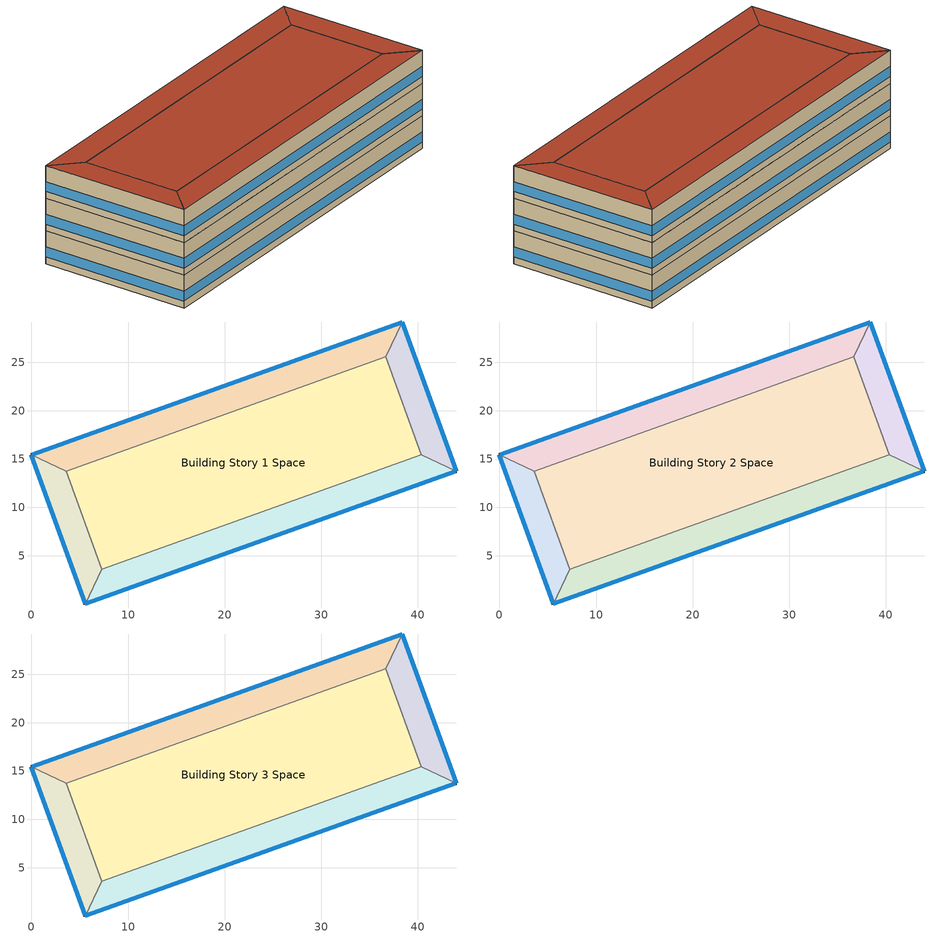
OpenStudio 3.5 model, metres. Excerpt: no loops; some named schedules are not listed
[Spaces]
Building Story 1 Space
 floor ground: 40.34,15.47 7.27,3.62 3.62,13.72 36.68,25.57 z0
 wall adiabatic (Typical Interior Wall): 7.27,3.62 40.34,15.47 36.68,25.57 3.62,13.72 7.27,3.62 z0:3.6
 ceiling adiabatic (Typical Interior Floor): 36.68,25.57 3.62,13.72 7.27,3.62 40.34,15.47 z3.6
Building Story 1 Space 1
 floor ground: 43.96,13.77 5.57,0 7.27,3.62 40.34,15.47 z0
 wall outside: 5.57,0 43.96,13.77 z0:3.6
 wall adiabatic (Typical Interior Wall): 43.96,13.77 40.34,15.47 7.27,3.62 5.57,0 z0:3.6
 window: 5.59,0.01 43.93,13.76 z0.76:1.84
 ceiling adiabatic (Typical Interior Ceiling): 40.34,15.47 7.27,3.62 5.57,0 43.96,13.77 z3.6
Building Story 1 Space 2
 floor ground: 5.57,0 0,15.42 3.62,13.72 7.27,3.62 z0
 wall outside: 0,15.42 5.57,0 z0:3.6
 wall adiabatic (Typical Interior Wall): 5.57,0 7.27,3.62 3.62,13.72 0,15.42 z0:3.6
 window: 0.01,15.4 5.56,0.02 z0.76:1.85
 ceiling adiabatic (Typical Interior Ceiling): 7.27,3.62 3.62,13.72 0,15.42 5.57,0 z3.6
Building Story 1 Space 3
 floor ground: 0,15.42 38.39,29.19 36.68,25.57 3.62,13.72 z0
 wall outside: 38.39,29.19 0,15.42 z0:3.6
 wall adiabatic (Typical Interior Wall): 0,15.42 3.62,13.72 36.68,25.57 38.39,29.19 z0:3.6
 window: 38.36,29.18 0.02,15.43 z0.76:1.84
 ceiling adiabatic (Typical Interior Ceiling): 3.62,13.72 36.68,25.57 38.39,29.19 0,15.42 z3.6
Building Story 1 Space 4
 floor ground: 38.39,29.19 43.96,13.77 40.34,15.47 36.68,25.57 z0
 wall outside: 43.96,13.77 38.39,29.19 z0:3.6
 wall adiabatic (Typical Interior Wall): 38.39,29.19 36.68,25.57 40.34,15.47 43.96,13.77 z0:3.6
 window: 43.95,13.79 38.4,29.16 z0.76:1.85
 ceiling adiabatic (Typical Interior Ceiling): 36.68,25.57 40.34,15.47 43.96,13.77 38.39,29.19 z3.6
Building Story 2 Space
 floor adiabatic (Typical Interior Floor): 40.34,15.47 7.27,3.62 3.62,13.72 36.68,25.57 z3.6
 wall adiabatic (Typical Interior Wall): 7.27,3.62 40.34,15.47 36.68,25.57 3.62,13.72 7.27,3.62 z3.6:7.2
 ceiling adiabatic (Typical Interior Ceiling): 36.68,25.57 3.62,13.72 7.27,3.62 40.34,15.47 z7.2
Building Story 2 Space 1
 floor adiabatic (Typical Interior Ceiling): 43.96,13.77 5.57,0 7.27,3.62 40.34,15.47 z3.6
 wall outside: 5.57,0 43.96,13.77 z3.6:7.2
 wall adiabatic (Typical Interior Wall): 43.96,13.77 40.34,15.47 7.27,3.62 5.57,0 z3.6:7.2
 window: 5.59,0.01 43.93,13.76 z4.36:5.44
 ceiling adiabatic (Typical Interior Ceiling): 40.34,15.47 7.27,3.62 5.57,0 43.96,13.77 z7.2
Building Story 2 Space 2
 floor adiabatic (Typical Interior Ceiling): 5.57,0 0,15.42 3.62,13.72 7.27,3.62 z3.6
 wall outside: 0,15.42 5.57,0 z3.6:7.2
 wall adiabatic (Typical Interior Wall): 5.57,0 7.27,3.62 3.62,13.72 0,15.42 z3.6:7.2
 window: 0.01,15.4 5.56,0.02 z4.36:5.45
 ceiling adiabatic (Typical Interior Ceiling): 7.27,3.62 3.62,13.72 0,15.42 5.57,0 z7.2
Building Story 2 Space 3
 floor adiabatic (Typical Interior Ceiling): 0,15.42 38.39,29.19 36.68,25.57 3.62,13.72 z3.6
 wall outside: 38.39,29.19 0,15.42 z3.6:7.2
 wall adiabatic (Typical Interior Wall): 0,15.42 3.62,13.72 36.68,25.57 38.39,29.19 z3.6:7.2
 window: 38.36,29.18 0.02,15.43 z4.36:5.44
 ceiling adiabatic (Typical Interior Ceiling): 3.62,13.72 36.68,25.57 38.39,29.19 0,15.42 z7.2
Building Story 2 Space 4
 floor adiabatic (Typical Interior Ceiling): 38.39,29.19 43.96,13.77 40.34,15.47 36.68,25.57 z3.6
 wall outside: 43.96,13.77 38.39,29.19 z3.6:7.2
 wall adiabatic (Typical Interior Wall): 38.39,29.19 36.68,25.57 40.34,15.47 43.96,13.77 z3.6:7.2
 window: 43.95,13.79 38.4,29.16 z4.36:5.45
 ceiling adiabatic (Typical Interior Ceiling): 36.68,25.57 40.34,15.47 43.96,13.77 38.39,29.19 z7.2
Building Story 3 Space
 floor adiabatic (Typical Interior Ceiling): 40.34,15.47 7.27,3.62 3.62,13.72 36.68,25.57 z7.2
 wall adiabatic (Typical Interior Wall): 7.27,3.62 40.34,15.47 36.68,25.57 3.62,13.72 7.27,3.62 z7.2:10.8
 roof outside: 36.68,25.57 3.62,13.72 7.27,3.62 40.34,15.47 z10.8
Building Story 3 Space 1
 floor adiabatic (Typical Interior Ceiling): 43.96,13.77 5.57,0 7.27,3.62 40.34,15.47 z7.2
 wall outside: 5.57,0 43.96,13.77 z7.2:10.8
 wall adiabatic (Typical Interior Wall): 43.96,13.77 40.34,15.47 7.27,3.62 5.57,0 z7.2:10.8
 window: 5.59,0.01 43.93,13.76 z7.96:9.04
 roof outside: 40.34,15.47 7.27,3.62 5.57,0 43.96,13.77 z10.8
Building Story 3 Space 2
 floor adiabatic (Typical Interior Ceiling): 5.57,0 0,15.42 3.62,13.72 7.27,3.62 z7.2
 wall outside: 0,15.42 5.57,0 z7.2:10.8
 wall adiabatic (Typical Interior Wall): 5.57,0 7.27,3.62 3.62,13.72 0,15.42 z7.2:10.8
 window: 0.01,15.4 5.56,0.02 z7.96:9.05
 roof outside: 7.27,3.62 3.62,13.72 0,15.42 5.57,0 z10.8
Building Story 3 Space 3
 floor adiabatic (Typical Interior Ceiling): 0,15.42 38.39,29.19 36.68,25.57 3.62,13.72 z7.2
 wall outside: 38.39,29.19 0,15.42 z7.2:10.8
 wall adiabatic (Typical Interior Wall): 0,15.42 3.62,13.72 36.68,25.57 38.39,29.19 z7.2:10.8
 window: 38.36,29.18 0.02,15.43 z7.96:9.04
 roof outside: 3.62,13.72 36.68,25.57 38.39,29.19 0,15.42 z10.8
Building Story 3 Space 4
 floor adiabatic (Typical Interior Ceiling): 38.39,29.19 43.96,13.77 40.34,15.47 36.68,25.57 z7.2
 wall outside: 43.96,13.77 38.39,29.19 z7.2:10.8
 wall adiabatic (Typical Interior Wall): 38.39,29.19 36.68,25.57 40.34,15.47 43.96,13.77 z7.2:10.8
 window: 43.95,13.79 38.4,29.16 z7.96:9.05
 roof outside: 36.68,25.57 40.34,15.47 43.96,13.77 38.39,29.19 z10.8
[Site]
Buffalo Niagara Intl Ap_NY_USA: Latitude {deg}=42.8213; Longitude {deg}=-78.8515; Time Zone {hr}=-5; Elevation {m}=53.6448; Terrain=City
[Site:WaterMainsTemperature]
Calculation Method=Correlation; Annual Average Outdoor Air Temperature {C}=8.96667; Maximum Difference In Monthly Average Outdoor Air Temperatures {deltaC}=26.2
[SizingPeriod:DesignDay] Barometric Pressure {Pa}=98769; Rain Indicator=No; Snow Indicator=No; Day of Month=21; Daylight Saving Time Indicator=No; Humidity Condition Type=Wetbulb; Dry-Bulb Temperature Range Modifier Type=DefaultMultipliers
Name | Maximum Dry-Bulb Temperature {C} | Daily Dry-Bulb Temperature Range {deltaC} | Wind Speed {m/s} | Wind Direction {deg} | Month | Day Type | Wetbulb or DewPoint at Maximum Dry-Bulb {C} | Solar Model Indicator | ASHRAE Clear Sky Optical Depth for Beam Irradiance | ASHRAE Clear Sky Optical Depth for Diffuse Irradiance | Sky Clearness
Buffalo Niagara Intl Ap Ann Clg .4% Condns DB=>MWB 1 | 30.3 | 9.3 | 5.7 | 240 | 7 | SummerDesignDay | 21.8 | ASHRAETau | 0.462 | 2.001
Buffalo Niagara Intl Ap Ann Clg .4% Condns WB=>MDB 1 | 27.8 | 9.3 | 5.7 | 240 | 7 | SummerDesignDay | 23.8 | ASHRAETau | 0.462 | 2.001
Buffalo Niagara Intl Ap Ann Htg 99.6% Condns DB 1 | -16.3 | 0 | 5.1 | 270 | 1 | WinterDesignDay | -16.3 | ASHRAEClearSky |  |  | 0
[ClimateZones]
Climate Zone Institution Name 1=ASHRAE; Climate Zone Document Name 1=ANSI/ASHRAE Standard 169; Climate Zone Document Year 1=2006; Climate Zone Value 1=6A
[Site:GroundTemperature:FCfactorMethod]
January Ground Temperature {C}=7.4; February Ground Temperature {C}=-0; March Ground Temperature {C}=-7.6; April Ground Temperature {C}=-12.6; May Ground Temperature {C}=-7.7; June Ground Temperature {C}=0.3; July Ground Temperature {C}=7; August Ground Temperature {C}=14.2; September Ground Temperature {C}=19.2; October Ground Temperature {C}=20.9; November Ground Temperature {C}=20; December Ground Temperature {C}=15.4
[Building]
office_1: Nominal Floor to Floor Height {m}=3.6; Default Construction Set=Res 90.1-2013 - Office - ASHRAE 169-2013-6A; Standards Number of Stories=3; Standards Number of Above Ground Stories=3; Standards Building Type=Office
[DefaultConstructionSet]
Res 90.1-2013 - Office - ASHRAE 169-2013-6A: Default Exterior Surface Constructions=Default Surface Constructions 1; Default Interior Surface Constructions=Default Surface Constructions 2; Default Ground Contact Surface Constructions=Default Surface Constructions 3; Default Exterior SubSurface Constructions=Default Sub Surface Constructions 1; Default Interior SubSurface Constructions=Default Sub Surface Constructions 2; Interior Partition Construction=Typical Interior Partition
[DefaultSurfaceConstructions]
Name | Floor Construction | Wall Construction | Roof Ceiling Construction
Default Surface Constructions 1 | Typical Insulated Exterior Mass Floor R-19.61 | Typical Insulated Exterior Mass Wall R-12.5 | Typical IEAD Roof R-31.25
Default Surface Constructions 2 | Typical Interior Floor | Typical Interior Wall | Typical Interior Ceiling
Default Surface Constructions 3 | Typical Insulated Carpeted 8in Slab Floor | Typical Insulated Basement Mass Wall
[Construction]
Typical Insulated Exterior Mass Floor R-19.61: Typical Insulation R-17.04, 4 in. Normalweight Concrete Floor, Typical Carpet Pad
Typical Insulated Exterior Mass Wall R-12.5: 1IN Stucco, 8IN CONCRETE HW RefBldg, Typical Insulation R-10.11, 1/2IN Gypsum
Typical IEAD Roof R-31.25: Roof Membrane, Typical Insulation R-30.13, Metal Roof Surface
Typical Interior Floor: 100mm Normalweight concrete floor, CP02 CARPET PAD
Typical Interior Wall: G01 13mm gypsum board, G01 13mm gypsum board
Typical Interior Ceiling: CP02 CARPET PAD, 100mm Normalweight concrete floor
Typical Insulated Carpeted 8in Slab Floor: 8 in. Normalweight Concrete Floor, Typical Carpet Pad
Typical Insulated Basement Mass Wall: 8 in. Concrete Block Basement Wall
U 0.48 SHGC 0.40 Dbl Ref-D Clr 6mm/13mm: REF D CLEAR 6MM, AIR 13MM, CLEAR 6MM
Typical Insulated Metal Door R-2.0: F08 Metal surface, Typical Insulation R-1.15
U 0.44 SHGC 0.26 Dbl Ref-B-H Clr 6mm/13mm Air: REF B CLEAR HI 6MM, AIR 13MM, CLEAR 6MM
Typical Overhead Door R-2.0: Typical Insulation R-1.15 1
Window_U_0.50_SHGC_0.40_Skylight_Frame_Width_0.430_in: Glass_2052_LayerAvg, Gap_1_W_0_0038, Glass_2027F_LayerAvg
Typical Interior Window: Clear 3mm
Typical Interior Door; Typical Interior Partition: G05 25mm wood
InteriorFurnishings 2: Std Wood 6inch 2
[Material:NoMass] Roughness=Smooth; Thermal Absorptance=0.9; Solar Absorptance=0.7
Name | Thermal Resistance {m2-K/W} | Visible Absorptance
Typical Insulation R-17.04 | 3.00072 | 0.7
Typical Carpet Pad; CP02 CARPET PAD | 0.21648 | 0.8
Typical Insulation R-10.11 | 1.78074 | 0.7
Typical Insulation R-30.13 | 5.30668 | 0.7
Typical Insulation R-1.15 | 0.202509 | 0.7
Typical Insulation R-1.15 1 | 0.202527 | 0.7
[Material] Thermal Absorptance=0.9
Name | Roughness | Thickness {m} | Conductivity {W/m-K} | Density {kg/m3} | Specific Heat {J/kg-K} | Solar Absorptance | Visible Absorptance
4 in. Normalweight Concrete Floor | MediumRough | 0.1016 | 2.31 | 2322 | 832 | 0.7 | 0.7
1IN Stucco | Smooth | 0.0253 | 0.6918 | 1858 | 837 | 0.7 | 0.92
8IN CONCRETE HW RefBldg | Rough | 0.2032 | 1.311 | 2240 | 836.8 | 0.7 | 0.7
1/2IN Gypsum | Smooth | 0.0127 | 0.16 | 784.9 | 830 | 0.4 | 0.4
Roof Membrane | VeryRough | 0.0095 | 0.16 | 1121.29 | 1460 | 0.7 | 0.7
Metal Roof Surface; F08 Metal surface | Smooth | 0.0008 | 45.28 | 7824 | 500 | 0.7 | 0.7
100mm Normalweight concrete floor | MediumRough | 0.1016 | 2.31045 | 2322 | 832.557 | 0.7 | 0.7
G01 13mm gypsum board | Smooth | 0.0127 | 0.160031 | 800.001 | 1090.73 | 0.7 | 0.5
8 in. Normalweight Concrete Floor | MediumRough | 0.2032 | 2.31 | 2322 | 832 | 0.7 | 0.7
8 in. Concrete Block Basement Wall | MediumRough | 0.2032 | 1.326 | 1842 | 912 | 0.7 | 0.7
G05 25mm wood | MediumSmooth | 0.0254 | 0.15 | 608 | 1630 | 0.5 | 0.5
[DefaultSubSurfaceConstructions]
Name | Fixed Window Construction | Operable Window Construction | Door Construction | Glass Door Construction | Overhead Door Construction | Skylight Construction | Tubular Daylight Dome Construction | Tubular Daylight Diffuser Construction
Default Sub Surface Constructions 1 | U 0.48 SHGC 0.40 Dbl Ref-D Clr 6mm/13mm | U 0.48 SHGC 0.40 Dbl Ref-D Clr 6mm/13mm | Typical Insulated Metal Door R-2.0 | U 0.44 SHGC 0.26 Dbl Ref-B-H Clr 6mm/13mm Air | Typical Overhead Door R-2.0 | Window_U_0.50_SHGC_0.40_Skylight_Frame_Width_0.430_in | Typical Interior Window | Typical Interior Window
Default Sub Surface Constructions 2 | Typical Interior Window | Typical Interior Window | Typical Interior Door
[WindowMaterial:Glazing] Optical Data Type=SpectralAverage; Infrared Transmittance at Normal Incidence=0; Dirt Correction Factor for Solar and Visible Transmittance=1; Solar Diffusing=No
Name | Thickness {m} | Solar Transmittance at Normal Incidence | Front Side Solar Reflectance at Normal Incidence | Back Side Solar Reflectance at Normal Incidence | Visible Transmittance at Normal Incidence | Front Side Visible Reflectance at Normal Incidence | Back Side Visible Reflectance at Normal Incidence | Front Side Infrared Hemispherical Emissivity | Back Side Infrared Hemispherical Emissivity | Conductivity {W/m-K}
REF D CLEAR 6MM | 0.006 | 0.429 | 0.308 | 0.379 | 0.334 | 0.453 | 0.505 | 0.84 | 0.82 | 0.9
CLEAR 6MM | 0.006 | 0.775 | 0.071 | 0.071 | 0.881 | 0.08 | 0.08 | 0.84 | 0.84 | 0.9
REF B CLEAR HI 6MM | 0.006 | 0.24 | 0.16 | 0.32 | 0.3 | 0.16 | 0.29 | 0.84 | 0.6 | 0.9
Glass_2052_LayerAvg | 0.00837 | 0.507767 | 0.054228 | 0.0544931 | 0.586833 | 0.05805 | 0.058397 | 0.84 | 0.84 | 1
Glass_2027F_LayerAvg | 0.004 | 0.369744 | 0.470069 | 0.340935 | 0.765222 | 0.0546 | 0.073741 | 0.03675 | 0.84 | 1
Clear 3mm | 0.003 | 0.837 | 0.075 | 0.075 | 0.898 | 0.081 | 0.081 | 0.84 | 0.84 | 0.9
[WindowMaterial:Gas] Gas Type=Air
Name | Thickness {m}
AIR 13MM | 0.0127
Gap_1_W_0_0038 | 0.0038
[DesignSpecification:OutdoorAir]
Blended OA: Outdoor Air Method=Sum; Outdoor Air Flow per Floor Area {m3/s-m2}=0.0004318
[DefaultScheduleSet]
Story Ground Blended Space Type Schedule Set
[Exterior:Lights:Definition]
Name | Design Level {W}
Parking Areas and Drives Def (W/ft^2) | 0.1
Building Facades Def (W/ft^2) | 0.15
Main Entries Def (W/ft) | 30
Other Doors Def (W/ft) | 20
[Exterior:Lights] Control Option=AstronomicalClock
Name | Exterior Lights Definition | Schedule | Multiplier
Parking Areas and Drives | Parking Areas and Drives Def (W/ft^2) | Schedule Ruleset 2 | 35001.7
Building Facades | Building Facades Def (W/ft^2) | Schedule Ruleset 1 | 3464.58
Main Entries | Main Entries Def (W/ft) | Schedule Ruleset 2 | 11.5232
Other Doors | Other Doors Def (W/ft) | Schedule Ruleset 2 | 5.7616
[ThermostatSetpoint:DualSetpoint] Heating Setpoint Temperature Schedule=OfficeSmall HTGSETP_SCH_NO_OPTIMUM; Cooling Setpoint Temperature Schedule=OfficeSmall CLGSETP_SCH_NO_OPTIMUM
Story Ground Blended Space Type Thermostat; Story Ground Blended Space Type Thermostat 1; Story Ground Blended Space Type Thermostat 2; Story Ground Blended Space Type Thermostat 3; Story Ground Blended Space Type Thermostat 4; Story Mid Blended Space Type Thermostat; Story Mid Blended Space Type Thermostat 1; Story Mid Blended Space Type Thermostat 2; Story Mid Blended Space Type Thermostat 3; Story Mid Blended Space Type Thermostat 4; Story Top Blended Space Type Thermostat; Story Top Blended Space Type Thermostat 1; Story Top Blended Space Type Thermostat 2; Story Top Blended Space Type Thermostat 3; Story Top Blended Space Type Thermostat 4
[InternalMass:Definition]
Internal Mass Definition 3: Construction=InteriorFurnishings 2; Design Level Calculation Method=SurfaceArea/Area; Surface Area per Space Floor Area=2
[InternalMass] Internal Mass Definition=Internal Mass Definition 3; Multiplier=1
Name | Space or SpaceType
Building Story 3 Space 4 Mass | Building Story 3 Space 4
Building Story 3 Space 2 Mass | Building Story 3 Space 2
Building Story 3 Space 1 Mass | Building Story 3 Space 1
Building Story 2 Space 2 Mass | Building Story 2 Space 2
Building Story 2 Space 4 Mass | Building Story 2 Space 4
Building Story 2 Space 3 Mass | Building Story 2 Space 3
Building Story 1 Space 4 Mass | Building Story 1 Space 4
Building Story 1 Space 3 Mass | Building Story 1 Space 3
Building Story 3 Space 3 Mass | Building Story 3 Space 3
Building Story 2 Space Mass | Building Story 2 Space
Building Story 3 Space Mass | Building Story 3 Space
Building Story 1 Space Mass | Building Story 1 Space
Building Story 1 Space 2 Mass | Building Story 1 Space 2
Building Story 1 Space 1 Mass | Building Story 1 Space 1
Building Story 2 Space 1 Mass | Building Story 2 Space 1
[SpaceType] Standards Building Type=Office; Standards Space Type=WholeBuilding - Sm Office
Name | Default Schedule Set | Design Specification Outdoor Air Object
Story Ground Blended Space Type | Story Ground Blended Space Type Schedule Set | Blended OA
Story Mid Blended Space Type | Story Mid Blended Space Type Schedule Set | Blended OA 1
Story Top Blended Space Type | Story Top Blended Space Type Schedule Set | Blended OA 2
[Space]
Name | Space Type | Building Story | Thermal Zone
Building Story 1 Space | Story Ground Blended Space Type | Building Story 1 | Building Story 1 ThermalZone
Building Story 1 Space 1 | Story Ground Blended Space Type | Building Story 1 | Building Story 1 ThermalZone 1
Building Story 1 Space 2 | Story Ground Blended Space Type | Building Story 1 | Building Story 1 ThermalZone 2
Building Story 1 Space 3 | Story Ground Blended Space Type | Building Story 1 | Building Story 1 ThermalZone 3
Building Story 1 Space 4 | Story Ground Blended Space Type | Building Story 1 | Building Story 1 ThermalZone 4
Building Story 2 Space | Story Mid Blended Space Type | Building Story 2 | Building Story 2 ThermalZone
Building Story 2 Space 1 | Story Mid Blended Space Type | Building Story 2 | Building Story 2 ThermalZone 1
Building Story 2 Space 2 | Story Mid Blended Space Type | Building Story 2 | Building Story 2 ThermalZone 2
Building Story 2 Space 3 | Story Mid Blended Space Type | Building Story 2 | Building Story 2 ThermalZone 3
Building Story 2 Space 4 | Story Mid Blended Space Type | Building Story 2 | Building Story 2 ThermalZone 4
Building Story 3 Space | Story Top Blended Space Type | Building Story 3 | Building Story 3 ThermalZone
Building Story 3 Space 1 | Story Top Blended Space Type | Building Story 3 | Building Story 3 ThermalZone 1
Building Story 3 Space 2 | Story Top Blended Space Type | Building Story 3 | Building Story 3 ThermalZone 2
Building Story 3 Space 3 | Story Top Blended Space Type | Building Story 3 | Building Story 3 ThermalZone 3
Building Story 3 Space 4 | Story Top Blended Space Type | Building Story 3 | Building Story 3 ThermalZone 4
[BuildingStory] Nominal Floor to Floor Height {m}=3.6
Name | Nominal Z Coordinate {m}
Building Story 1 | 3.6
Building Story 2 | 7.2
Building Story 3 | 10.8
[ThermalZone] Use Ideal Air Loads=No
Name | Thermostat | Primary Daylighting Control | Fraction of Zone Controlled by Primary Daylighting Control | Secondary Daylighting Control | Fraction of Zone Controlled by Secondary Daylighting Control
Building Story 1 ThermalZone | Story Ground Blended Space Type Thermostat
Building Story 1 ThermalZone 1 | Story Ground Blended Space Type Thermostat 1 | Building Story 1 Space 1 Daylt Sensor 1 | 0.288 | Building Story 1 Space 1 Daylt Sensor 2 | 0.046
Building Story 1 ThermalZone 2 | Story Ground Blended Space Type Thermostat 2 | Building Story 1 Space 2 Daylt Sensor 1 | 0.301 | Building Story 1 Space 2 Daylt Sensor 2 | 0.042
Building Story 1 ThermalZone 3 | Story Ground Blended Space Type Thermostat 3 | Building Story 1 Space 3 Daylt Sensor 1 | 0.288 | Building Story 1 Space 3 Daylt Sensor 2 | 0.046
Building Story 1 ThermalZone 4 | Story Ground Blended Space Type Thermostat 4 | Building Story 1 Space 4 Daylt Sensor 1 | 0.301 | Building Story 1 Space 4 Daylt Sensor 2 | 0.042
Building Story 2 ThermalZone | Story Mid Blended Space Type Thermostat
Building Story 2 ThermalZone 1 | Story Mid Blended Space Type Thermostat 1 | Building Story 2 Space 1 Daylt Sensor 1 | 0.288 | Building Story 2 Space 1 Daylt Sensor 2 | 0.046
Building Story 2 ThermalZone 2 | Story Mid Blended Space Type Thermostat 2 | Building Story 2 Space 2 Daylt Sensor 1 | 0.301 | Building Story 2 Space 2 Daylt Sensor 2 | 0.042
Building Story 2 ThermalZone 3 | Story Mid Blended Space Type Thermostat 3 | Building Story 2 Space 3 Daylt Sensor 1 | 0.288 | Building Story 2 Space 3 Daylt Sensor 2 | 0.046
Building Story 2 ThermalZone 4 | Story Mid Blended Space Type Thermostat 4 | Building Story 2 Space 4 Daylt Sensor 1 | 0.301 | Building Story 2 Space 4 Daylt Sensor 2 | 0.042
Building Story 3 ThermalZone | Story Top Blended Space Type Thermostat
Building Story 3 ThermalZone 1 | Story Top Blended Space Type Thermostat 1 | Building Story 3 Space 1 Daylt Sensor 1 | 0.288 | Building Story 3 Space 1 Daylt Sensor 2 | 0.046
Building Story 3 ThermalZone 2 | Story Top Blended Space Type Thermostat 2 | Building Story 3 Space 2 Daylt Sensor 1 | 0.301 | Building Story 3 Space 2 Daylt Sensor 2 | 0.042
Building Story 3 ThermalZone 3 | Story Top Blended Space Type Thermostat 3 | Building Story 3 Space 3 Daylt Sensor 1 | 0.288 | Building Story 3 Space 3 Daylt Sensor 2 | 0.046
Building Story 3 ThermalZone 4 | Story Top Blended Space Type Thermostat 4 | Building Story 3 Space 4 Daylt Sensor 1 | 0.301 | Building Story 3 Space 4 Daylt Sensor 2 | 0.042
[Daylighting:Control] Illuminance Setpoint {lux}=377; Lighting Control Type=Stepped; Minimum Input Power Fraction for Continuous Dimming Control=0.3; Minimum Light Output Fraction for Continuous Dimming Control=0.2; Number of Stepped Control Steps=3; Probability Lighting will be Reset When Needed in Manual Stepped Control=1; Maximum Allowable Discomfort Glare Index=22
Name | Space | Position X-Coordinate {m} | Position Y-Coordinate {m} | Position Z-Coordinate {m}
Building Story 1 Space 1 Daylt Sensor 1 | Building Story 1 Space 1 | 24.3537 | 8.02799 | 0.762
Building Story 1 Space 1 Daylt Sensor 2 | Building Story 1 Space 1 | 23.9368 | 9.19054 | 0.762
Building Story 1 Space 2 Daylt Sensor 1 | Building Story 1 Space 2 | 3.93085 | 8.12518 | 0.762
Building Story 1 Space 2 Daylt Sensor 2 | Building Story 1 Space 2 | 5.09371 | 8.5452 | 0.762
Building Story 1 Space 3 Daylt Sensor 1 | Building Story 1 Space 3 | 19.6043 | 21.1604 | 0.762
Building Story 1 Space 3 Daylt Sensor 2 | Building Story 1 Space 3 | 20.0212 | 19.9978 | 0.762
Building Story 1 Space 4 Daylt Sensor 1 | Building Story 1 Space 4 | 40.0271 | 21.0632 | 0.762
Building Story 1 Space 4 Daylt Sensor 2 | Building Story 1 Space 4 | 38.8643 | 20.6432 | 0.762
Building Story 2 Space 1 Daylt Sensor 1 | Building Story 2 Space 1 | 24.3537 | 8.02799 | 4.362
Building Story 2 Space 1 Daylt Sensor 2 | Building Story 2 Space 1 | 23.9368 | 9.19054 | 4.362
Building Story 2 Space 2 Daylt Sensor 1 | Building Story 2 Space 2 | 3.93085 | 8.12518 | 4.362
Building Story 2 Space 2 Daylt Sensor 2 | Building Story 2 Space 2 | 5.09371 | 8.5452 | 4.362
Building Story 2 Space 3 Daylt Sensor 1 | Building Story 2 Space 3 | 19.6043 | 21.1604 | 4.362
Building Story 2 Space 3 Daylt Sensor 2 | Building Story 2 Space 3 | 20.0212 | 19.9978 | 4.362
Building Story 2 Space 4 Daylt Sensor 1 | Building Story 2 Space 4 | 40.0271 | 21.0632 | 4.362
Building Story 2 Space 4 Daylt Sensor 2 | Building Story 2 Space 4 | 38.8643 | 20.6432 | 4.362
Building Story 3 Space 1 Daylt Sensor 1 | Building Story 3 Space 1 | 24.3537 | 8.02799 | 7.962
Building Story 3 Space 1 Daylt Sensor 2 | Building Story 3 Space 1 | 23.9368 | 9.19054 | 7.962
Building Story 3 Space 2 Daylt Sensor 1 | Building Story 3 Space 2 | 3.93085 | 8.12518 | 7.962
Building Story 3 Space 2 Daylt Sensor 2 | Building Story 3 Space 2 | 5.09371 | 8.5452 | 7.962
Building Story 3 Space 3 Daylt Sensor 1 | Building Story 3 Space 3 | 19.6043 | 21.1604 | 7.962
Building Story 3 Space 3 Daylt Sensor 2 | Building Story 3 Space 3 | 20.0212 | 19.9978 | 7.962
Building Story 3 Space 4 Daylt Sensor 1 | Building Story 3 Space 4 | 40.0271 | 21.0632 | 7.962
Building Story 3 Space 4 Daylt Sensor 2 | Building Story 3 Space 4 | 38.8643 | 20.6432 | 7.962
